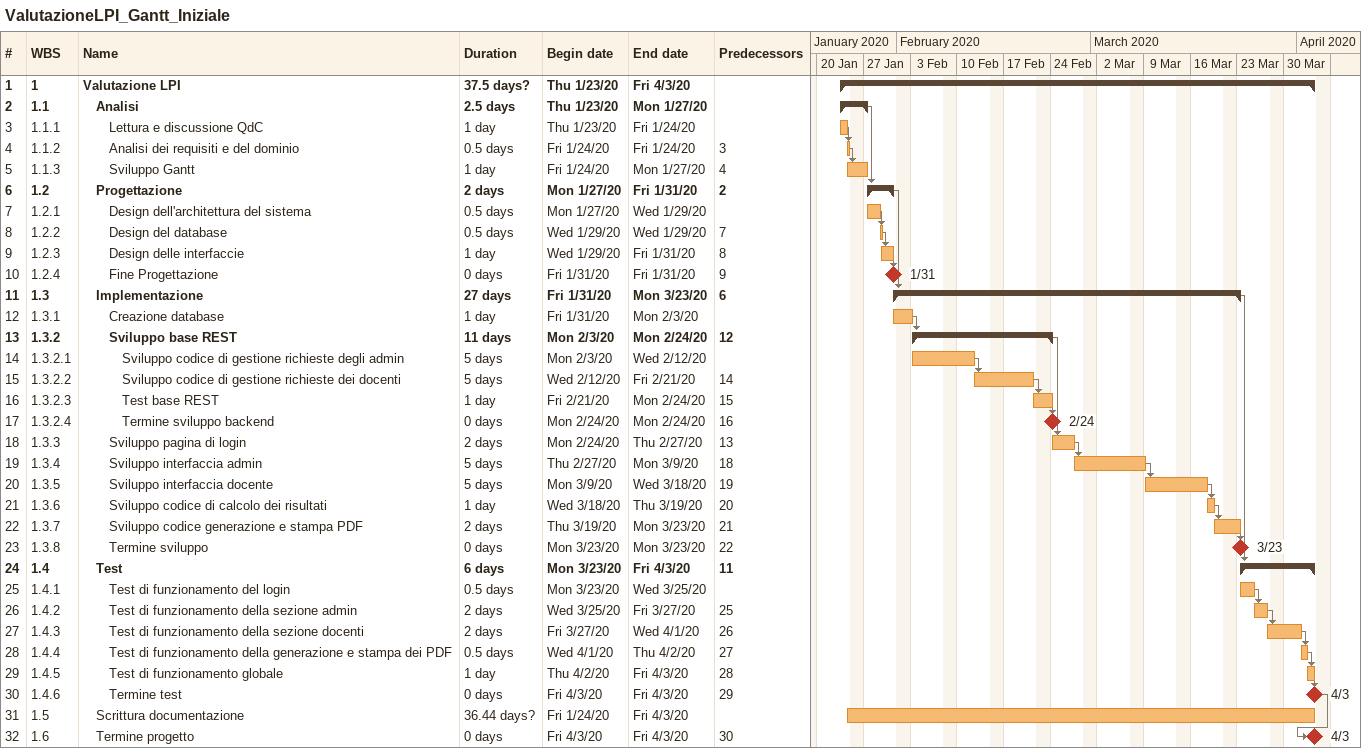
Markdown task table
ValutazioneLPI_Gantt_Iniziale

| ID | WBS | Task | Duration | Start | Finish | Predecessors |
|---|---|---|---|---|---|---|
| 1 | 1 | **Valutazione LPI** | 37.5d? | 2020-01-23 | 2020-04-03 |  |
| 2 | 1.1 | **Analisi** | 2.5d | 2020-01-23 | 2020-01-27 |  |
| 3 | 1.1.1 | Lettura e discussione QdC | 1d | 2020-01-23 | 2020-01-24 |  |
| 4 | 1.1.2 | Analisi dei requisiti e del dominio | 0.5d | 2020-01-24 | 2020-01-24 | 3 |
| 5 | 1.1.3 | Sviluppo Gantt | 1d | 2020-01-24 | 2020-01-27 | 4 |
| 6 | 1.2 | **Progettazione** | 2d | 2020-01-27 | 2020-01-31 | 2 |
| 7 | 1.2.1 | Design dell'architettura del sistema | 0.5d | 2020-01-27 | 2020-01-29 |  |
| 8 | 1.2.2 | Design del database | 0.5d | 2020-01-29 | 2020-01-29 | 7 |
| 9 | 1.2.3 | Design delle interfaccie | 1d | 2020-01-29 | 2020-01-31 | 8 |
| 10 | 1.2.4 | Fine Progettazione | 0d | 2020-01-31 | 2020-01-31 | 9 |
| 11 | 1.3 | **Implementazione** | 27d | 2020-01-31 | 2020-03-23 | 6 |
| 12 | 1.3.1 | Creazione database | 1d | 2020-01-31 | 2020-02-03 |  |
| 13 | 1.3.2 | **Sviluppo base REST** | 11d | 2020-02-03 | 2020-02-24 | 12 |
| 14 | 1.3.2.1 | Sviluppo codice di gestione richieste degli admin | 5d | 2020-02-03 | 2020-02-12 |  |
| 15 | 1.3.2.2 | Sviluppo codice di gestione richieste dei docenti | 5d | 2020-02-12 | 2020-02-21 | 14 |
| 16 | 1.3.2.3 | Test base REST | 1d | 2020-02-21 | 2020-02-24 | 15 |
| 17 | 1.3.2.4 | Termine sviluppo backend | 0d | 2020-02-24 | 2020-02-24 | 16 |
| 18 | 1.3.3 | Sviluppo pagina di login | 2d | 2020-02-24 | 2020-02-27 | 13 |
| 19 | 1.3.4 | Sviluppo interfaccia admin | 5d | 2020-02-27 | 2020-03-09 | 18 |
| 20 | 1.3.5 | Sviluppo interfaccia docente | 5d | 2020-03-09 | 2020-03-18 | 19 |
| 21 | 1.3.6 | Sviluppo codice di calcolo dei risultati | 1d | 2020-03-18 | 2020-03-19 | 20 |
| 22 | 1.3.7 | Sviluppo codice generazione e stampa PDF | 2d | 2020-03-19 | 2020-03-23 | 21 |
| 23 | 1.3.8 | Termine sviluppo | 0d | 2020-03-23 | 2020-03-23 | 22 |
| 24 | 1.4 | **Test** | 6d | 2020-03-23 | 2020-04-03 | 11 |
| 25 | 1.4.1 | Test di funzionamento del login | 0.5d | 2020-03-23 | 2020-03-25 |  |
| 26 | 1.4.2 | Test di funzionamento della sezione admin | 2d | 2020-03-25 | 2020-03-27 | 25 |
| 27 | 1.4.3 | Test di funzionamento della sezione docenti | 2d | 2020-03-27 | 2020-04-01 | 26 |
| 28 | 1.4.4 | Test di funzionamento della generazione e stampa dei PDF | 0.5d | 2020-04-01 | 2020-04-02 | 27 |
| 29 | 1.4.5 | Test di funzionamento globale | 1d | 2020-04-02 | 2020-04-03 | 28 |
| 30 | 1.4.6 | Termine test | 0d | 2020-04-03 | 2020-04-03 | 29 |
| 31 | 1.5 | Scrittura documentazione | 36.44d? | 2020-01-24 | 2020-04-03 |  |
| 32 | 1.6 | Termine progetto | 0d | 2020-04-03 | 2020-04-03 | 30 |
